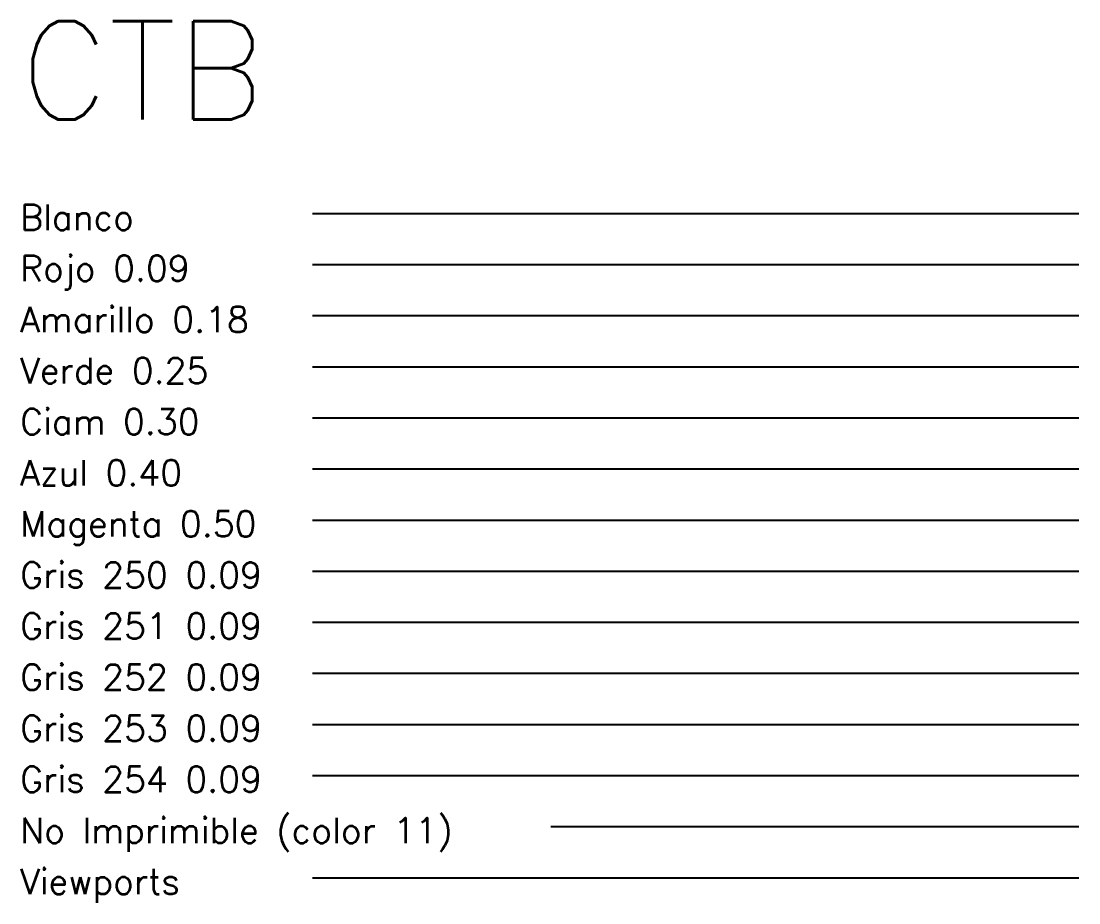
# Model space of a CAD drawing. Header units: inches. Extents: x -10308 to 8182, y 5 to 24017.
# Drawn here: x -519.5 to -312.5, y 4.7 to 177.3 of the extents above; entities that cross this region are included whole.
import ezdxf

# ---------------------------------------------------------------- set-up
doc = ezdxf.new("R2010")
doc.units = ezdxf.units.IN
for name, color, linetype in [('0.09', 1, 'Continuous'), ('0.09 gris', 252, 'Continuous'), ('0.18', 2, 'Continuous'), ('0.25', 3, 'Continuous'), ('0.30', 4, 'Continuous'), ('0.40', 5, 'Continuous'), ('0.50', 6, 'Continuous')]:
    doc.layers.add(name, color=color, linetype=linetype)
doc.layers.add('No Imprimible', color=11, linetype='Continuous', plot=False)
doc.layers.add('Viewports', color=1, linetype='Continuous', plot=False)
doc.styles.add('HM T2-5', font='romans.shx')

msp = doc.modelspace()

# ---------------------------------------------------------------- linework, layer by layer
msp.add_line((-462.47, 139.62), (-312.47, 139.62))
at = {"layer": '0.09'}
msp.add_line((-462.47, 129.62), (-312.47, 129.62), dxfattribs=at)
at = {"layer": '0.09 gris'}
for p, q in [((-462.47, 69.62), (-312.47, 69.62)), ((-462.47, 59.62), (-312.47, 59.62)), ((-462.47, 49.62), (-312.47, 49.62)), ((-462.47, 39.62), (-312.47, 39.62)), ((-462.47, 29.62), (-312.47, 29.62))]:
    msp.add_line(p, q, dxfattribs=at)
at = {"layer": '0.18'}
msp.add_line((-462.47, 119.62), (-312.47, 119.62), dxfattribs=at)
at = {"layer": '0.25'}
msp.add_line((-462.47, 109.62), (-312.47, 109.62), dxfattribs=at)
at = {"layer": '0.30'}
msp.add_line((-462.47, 99.62), (-312.47, 99.62), dxfattribs=at)
at = {"layer": '0.40'}
msp.add_line((-462.47, 89.62), (-312.47, 89.62), dxfattribs=at)
at = {"layer": '0.50'}
msp.add_line((-462.47, 79.62), (-312.47, 79.62), dxfattribs=at)
at = {"layer": 'No Imprimible'}
msp.add_line((-415.86, 19.62), (-312.47, 19.62), dxfattribs=at)
at = {"layer": 'Viewports'}
msp.add_line((-462.47, 9.62), (-312.47, 9.62), dxfattribs=at)

# ---------------------------------------------------------------- texts
at = {"layer": '0.18', "style": 'HM T2-5'}
for s, height, p in [('CTB', 19.277, (-519.72, 157.98)), ('Blanco', 5, (-519.72, 136.37)), ('Rojo 0.09', 5, (-519.72, 126.37)), ('Amarillo 0.18', 5, (-519.72, 116.37)), ('Verde 0.25', 5, (-519.72, 106.37)), ('Ciam 0.30', 5, (-519.72, 96.37)), ('Azul 0.40', 5, (-519.72, 86.37)), ('Magenta 0.50', 5, (-519.72, 76.37)), ('Gris 250 0.09', 5, (-519.72, 66.37)), ('Gris 251 0.09', 5, (-519.72, 56.37)), ('Gris 252 0.09', 5, (-519.72, 46.37)), ('Gris 253 0.09', 5, (-519.72, 36.37)), ('Gris 254 0.09', 5, (-519.72, 26.37)), ('No Imprimible (color 11)', 5, (-519.72, 16.37)), ('Viewports', 5, (-519.72, 6.37))]:
    msp.add_text(s, height=height, dxfattribs=at).set_placement(p)

doc.saveas('drawing.dxf')
